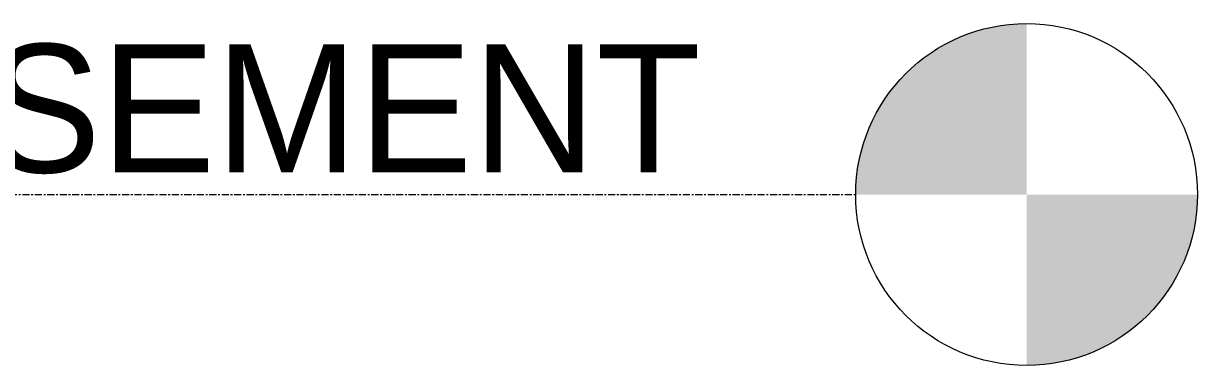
# Model space of a CAD drawing. Header units: inches. Extents: x 9661 to 15313, y -314 to 660.
# Drawn here: x 15230.5 to 15312.9, y -164 to -140 of the extents above; entities that cross this region are included whole.
import ezdxf

# ---------------------------------------------------------------- set-up
doc = ezdxf.new("R2010")
doc.units = ezdxf.units.IN
doc.header["$MEASUREMENT"] = 0
doc.linetypes.add('Grid Line 1_2_', pattern=[0.875, 0.5, -0.125, 0.125, -0.125])
doc.layers.add('A-FLOR-LEVL', color=51, linetype='Continuous', lineweight=9)
doc.layers.add('A-FLOR-LEVL-1', color=51, linetype='Grid Line 1_2_', lineweight=9)
doc.styles.add('Century Gothic', font='ufonts.com_century-gothic.ttf', dxfattribs={"height": 9})

# ---------------------------------------------------------------- blocks, each defined once
blk = doc.blocks.new('Level - Level Head - Circle-50818-BUILDING SECTION - NORTH_SOUTH AT ELEVATOR AND COURTYARD - LOOKING EAST')
at = {"layer": 'A-FLOR-LEVL'}
h = blk.add_hatch(color=256, dxfattribs=at)
edge = h.paths.add_edge_path(flags=0)
edge.add_line((-1818.948, 0), (-1830.948, 0))
edge.add_arc((-1818.948, 0), 12, 90, 180, ccw=False)
edge.add_line((-1818.948, 12), (-1818.948, 0))
h = blk.add_hatch(color=256, dxfattribs=at)
edge = h.paths.add_edge_path(flags=0)
edge.add_line((-1818.948, -12), (-1818.948, 0))
edge.add_line((-1818.948, 0), (-1806.948, 0))
edge.add_arc((-1818.948, 0), 12, 270, 360, ccw=False)
blk.add_circle((-1818.948, 0), 12, dxfattribs=at)

msp = doc.modelspace()

# ---------------------------------------------------------------- linework, layer by layer
at = {"layer": 'A-FLOR-LEVL-1'}
msp.add_line((12951.92718, -152), (15288.94326, -152), dxfattribs=at)

# ---------------------------------------------------------------- block references
at = {"layer": 'A-FLOR-LEVL'}
msp.add_blockref('Level - Level Head - Circle-50818-BUILDING SECTION - NORTH_SOUTH AT ELEVATOR AND COURTYARD - LOOKING EAST', (17119.89164, -152), dxfattribs=at)

# ---------------------------------------------------------------- texts
at = {"layer": 'A-FLOR-LEVL', "insert": (15159.82299, -141.44922), "char_height": 9, "width": 142.713, "attachment_point": 1, "style": 'Century Gothic'}
msp.add_mtext('-12\' - 8" - BASEMENT', dxfattribs=at)

doc.saveas('drawing.dxf')
